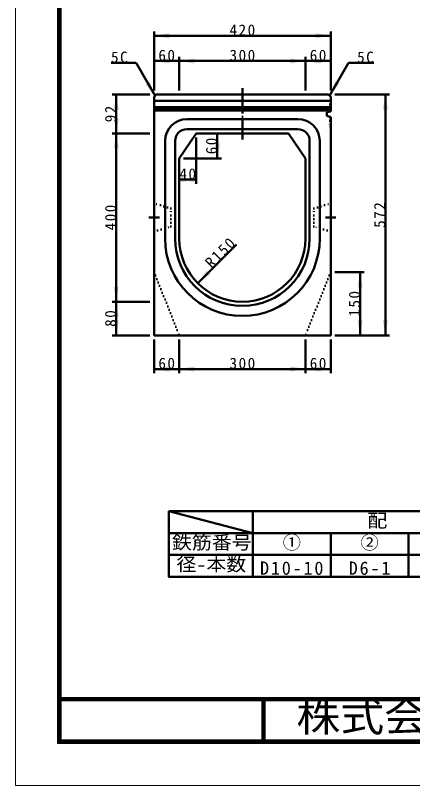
# Model space of a CAD drawing. Units: millimetres, scale not verified. Extents: x -2102 to 2102, y -1485 to 1485.
# Drawn here: x -2102 to -1158, y -1485 to 345 of the extents above; entities that cross this region are included whole.
import ezdxf
from ezdxf.enums import TextEntityAlignment as Align

# ---------------------------------------------------------------- set-up
doc = ezdxf.new("R2010")
doc.units = ezdxf.units.MM
doc.header["$LTSCALE"] = 5
doc.linetypes.add('DOTTED', pattern=[1.75, 0.25, -1.5])
doc.linetypes.add('LONG_DASHED_DOTTED', pattern=[15.25, 12, -1.5, 0.25, -1.5])
doc.layers.add('0-0_V-nasSTD', color=7, linetype='Continuous', lineweight=35)
doc.layers.add('0-1_0', color=7, linetype='Continuous', lineweight=50)
doc.styles.add('ＭＳ ゴシック', font='')
doc.styles.get('ＭＳ ゴシック').set_extended_font_data('MS Gothic')

msp = doc.modelspace()

# ---------------------------------------------------------------- linework, layer by layer
at = {"layer": '0-0_V-nasSTD', "lineweight": 50}
for p, q in [((-1737.5, -833), (-1537.5, -885)), ((-1352.5, -833), (-1537.5, -833)), ((-1167.5, -833), (-1352.5, -833)), ((-982.5, -833), (-1167.5, -833)), ((-1737.5, -885), (-1737.5, -937)), ((-1537.5, -885), (-1352.5, -885)), ((-1352.5, -885), (-1167.5, -885)), ((-1167.5, -885), (-982.5, -885))]:
    msp.add_line(p, q, dxfattribs=at)
at = {"layer": '0-0_V-nasSTD', "lineweight": 100}
msp.add_line((-1512.5, -1280), (-1512.5, -1380), dxfattribs=at)
at = {"layer": '0-0_V-nasSTD', "lineweight": 18}
for points in [[(-2102.5, -1485), (-2102.5, 1485), (2102.5, 1485), (2102.5, -1485)], [(-2002.5, -1385), (-2002.5, 1385), (2002.5, 1385), (2002.5, -1385)]]:
    msp.add_lwpolyline(points, close=True, dxfattribs=at)
at = {"layer": '0-0_V-nasSTD', "lineweight": 100}
msp.add_lwpolyline([(-1997.5, 1380), (-1997.5, -1380), (1997.5, -1380), (1997.5, 1380)], close=True, dxfattribs=at)
at = {"layer": '0-0_V-nasSTD', "lineweight": 50}
for points in [[(-1737.5, -833), (-1737.5, -885), (-1572.5, -885)], [(-1537.5, -885), (-1537.5, -833), (-1737.5, -833)], [(-1537.5, -937), (-1537.5, -885), (-1737.5, -885)], [(-1537.5, -885), (-1537.5, -937), (-1352.5, -937), (-1352.5, -885), (-1352.5, -937), (-1167.5, -937), (-1167.5, -885), (-1167.5, -937), (-982.5, -937), (-982.5, -885), (-982.5, -937)], [(-1537.5, -937), (-1537.5, -989), (-1352.5, -989), (-1352.5, -937), (-1352.5, -989), (-1167.5, -989), (-1167.5, -937), (-1167.5, -989), (-982.5, -989), (-982.5, -937), (-982.5, -989)]]:
    msp.add_lwpolyline(points, dxfattribs=at)
msp.add_lwpolyline([(-1737.5, -937), (-1737.5, -989), (-1537.5, -989), (-1537.5, -937)], close=True, dxfattribs=at)
at = {"layer": '0-0_V-nasSTD'}
for points in [[(-1772.587, 296.976), (-1736.587, 290.976), (-1736.587, 302.976)], [(-1388.587, 290.976), (-1388.587, 302.976), (-1352.587, 296.976)], [(-1772.587, 236.976), (-1736.587, 230.976), (-1736.587, 242.976)], [(-1748.587, 230.976), (-1748.587, 242.976), (-1712.587, 236.976)], [(-1712.587, 236.976), (-1676.587, 230.976), (-1676.587, 242.976)], [(-1448.587, 230.976), (-1448.587, 242.976), (-1412.587, 236.976)], [(-1412.587, 236.976), (-1376.587, 230.976), (-1376.587, 242.976)], [(-1388.587, 230.976), (-1388.587, 242.976), (-1352.587, 236.976)], [(-1793.283, 182.653), (-1782.89, 188.653), (-1770.087, 154.476)], [(-1355.087, 154.476), (-1342.283, 188.653), (-1331.89, 182.653)], [(-1868.587, 120.976), (-1862.587, 156.976), (-1856.587, 120.976)], [(-1228.587, 120.976), (-1222.587, 156.976), (-1216.587, 120.976)], [(-1868.587, 100.976), (-1862.587, 64.976), (-1856.587, 100.976)], [(-1868.587, 28.976), (-1862.587, 64.976), (-1856.587, 28.976)], [(-1628.587, 28.976), (-1622.587, 64.976), (-1616.587, 28.976)], [(-1628.587, 40.976), (-1622.587, 4.976), (-1616.587, 40.976)], [(-1712.587, -45.024), (-1676.587, -51.024), (-1676.587, -39.024)], [(-1708.587, -51.024), (-1708.587, -39.024), (-1672.587, -45.024)], [(-1668.653, -291.09), (-1647.439, -261.392), (-1638.954, -269.877)], [(-1288.587, -301.024), (-1282.587, -265.024), (-1276.587, -301.024)], [(-1868.587, -299.024), (-1862.587, -335.024), (-1856.587, -299.024)], [(-1868.587, -371.024), (-1862.587, -335.024), (-1856.587, -371.024)], [(-1868.587, -379.024), (-1862.587, -415.024), (-1856.587, -379.024)], [(-1288.587, -379.024), (-1282.587, -415.024), (-1276.587, -379.024)], [(-1228.587, -379.024), (-1222.587, -415.024), (-1216.587, -379.024)], [(-1772.587, -495.024), (-1736.587, -501.024), (-1736.587, -489.024)], [(-1748.587, -501.024), (-1748.587, -489.024), (-1712.587, -495.024)], [(-1712.587, -495.024), (-1676.587, -501.024), (-1676.587, -489.024)], [(-1448.587, -501.024), (-1448.587, -489.024), (-1412.587, -495.024)], [(-1412.587, -495.024), (-1376.587, -501.024), (-1376.587, -489.024)], [(-1388.587, -501.024), (-1388.587, -489.024), (-1352.587, -495.024)]]:
    msp.add_solid(points, dxfattribs=at)
at = {"layer": '0-1_0'}
for p, q in [((-1772.587, 166.976), (-1772.587, 306.976)), ((-1772.587, 296.976), (-1352.587, 296.976)), ((-1352.587, 166.976), (-1352.587, 306.976)), ((-1712.587, 166.976), (-1712.587, 246.976)), ((-1412.587, 166.976), (-1412.587, 246.976)), ((-1815.087, 232.418), (-1875.087, 232.418)), ((-1815.087, 232.418), (-1770.087, 154.476)), ((-1310.087, 232.418), (-1355.087, 154.476)), ((-1310.087, 232.418), (-1250.087, 232.418)), ((-1782.587, 156.976), (-1872.587, 156.976)), ((-1862.587, 64.976), (-1862.587, 156.976)), ((-1767.587, 156.976), (-1772.587, 151.976)), ((-1772.587, -415.024), (-1772.587, 151.976)), ((-1767.587, 156.976), (-1357.587, 156.976)), ((-1357.587, 156.976), (-1352.587, 151.976)), ((-1352.587, 151.976), (-1352.587, 116.991)), ((-1342.587, 156.976), (-1212.587, 156.976)), ((-1222.587, -415.024), (-1222.587, 156.976)), ((-1772.587, 141.976), (-1352.587, 141.976)), ((-1772.587, 126.976), (-1352.587, 126.976)), ((-1772.587, 121.976), (-1352.587, 121.976)), ((-1772.587, 118.976), (-1352.587, 118.976)), ((-1361.587, 114.976), (-1352.587, 116.991)), ((-1361.587, 106.976), (-1361.587, 114.976)), ((-1430.587, 98.976), (-1694.587, 98.976)), ((-1361.587, 106.976), (-1352.587, 103.618)), ((-1352.587, -415.024), (-1352.587, 103.618)), ((-1430.587, 74.976), (-1694.587, 74.976)), ((-1782.587, 64.976), (-1872.587, 64.976)), ((-1672.587, 64.976), (-1712.587, 4.976)), ((-1672.587, 64.976), (-1452.587, 64.976)), ((-1672.587, 54.976), (-1672.587, -55.024)), ((-1622.587, 4.976), (-1622.587, 64.976)), ((-1452.587, 64.976), (-1412.587, 4.976)), ((-1746.587, 46.976), (-1746.587, -185.024)), ((-1722.587, 46.976), (-1722.587, -185.024)), ((-1402.587, -185.024), (-1402.587, 46.976)), ((-1378.587, -185.024), (-1378.587, 46.976)), ((-1712.587, 4.976), (-1712.587, -185.024)), ((-1702.587, 4.976), (-1612.587, 4.976)), ((-1412.587, 4.976), (-1412.587, -185.024)), ((-1712.587, -45.024), (-1672.587, -45.024)), ((-1668.653, -291.09), (-1576.729, -199.166)), ((-1342.587, -265.024), (-1272.587, -265.024)), ((-1282.587, -415.024), (-1282.587, -265.024)), ((-1782.587, -335.024), (-1872.587, -335.024)), ((-1782.587, -415.024), (-1872.587, -415.024)), ((-1772.587, -415.024), (-1352.587, -415.024)), ((-1342.587, -415.024), (-1212.587, -415.024)), ((-1772.587, -425.024), (-1772.587, -505.024)), ((-1712.587, -425.024), (-1712.587, -505.024)), ((-1412.587, -425.024), (-1412.587, -505.024)), ((-1352.587, -425.024), (-1352.587, -505.024))]:
    msp.add_line(p, q, dxfattribs=at)
at = {"layer": '0-1_0', "linetype": 'LONG_DASHED_DOTTED'}
for p, q in [((-1562.587, 171.976), (-1562.587, 49.976)), ((-1760.087, -135.024), (-1785.087, -135.024)), ((-1365.087, -135.024), (-1340.087, -135.024))]:
    msp.add_line(p, q, dxfattribs=at)
at = {"layer": '0-1_0', "linetype": 'DOTTED'}
for p, q in [((-1354.887, 141.976), (-1352.587, 144.276)), ((-1354.887, 141.976), (-1354.887, 116.476)), ((-1772.587, -265.024), (-1712.587, -415.024)), ((-1352.587, -265.024), (-1412.587, -415.024))]:
    msp.add_line(p, q, dxfattribs=at)
at = {"layer": '0-1_0', "lineweight": 100}
msp.add_line((-1997.5, -1280), (1997.5, -1280), dxfattribs=at)
at = {"layer": '0-1_0'}
for points in [[(-1772.587, 236.976), (-1712.587, 236.976), (-1412.587, 236.976), (-1352.587, 236.976)], [(-1862.587, -415.024), (-1862.587, -335.024), (-1862.587, 64.976)], [(-1772.587, -495.024), (-1712.587, -495.024), (-1412.587, -495.024), (-1352.587, -495.024)]]:
    msp.add_lwpolyline(points, dxfattribs=at)
at = {"layer": '0-1_0', "linetype": 'DOTTED'}
msp.add_lwpolyline([(-1354.887, 104.476), (-1354.887, 81.976), (-1352.587, 79.676)], dxfattribs=at)
for points in [[(-1732.587, -113.524), (-1772.587, -101.524), (-1772.587, -168.524), (-1732.587, -156.524)], [(-1392.587, -113.524), (-1352.587, -101.524), (-1352.587, -168.524), (-1392.587, -156.524)]]:
    msp.add_lwpolyline(points, close=True, dxfattribs=at)
at = {"layer": '0-1_0'}
for centre, radius, start, end in [((-1694.587, 46.976), 52, 90, 180), ((-1430.587, 46.976), 52, 0, 90), ((-1694.587, 46.976), 28, 90, 180), ((-1430.587, 46.976), 28, 0, 90), ((-1562.587, -185.024), 184, 180, 270), ((-1562.587, -185.024), 160, 180, 270), ((-1562.587, -185.024), 150, 180, 270), ((-1562.587, -185.024), 150, 270, 0), ((-1562.587, -185.024), 184, 270, 0), ((-1562.587, -185.024), 160, 270, 0)]:
    msp.add_arc(centre, radius, start, end, dxfattribs=at)

# ---------------------------------------------------------------- texts
at = {"layer": '0-0_V-nasSTD', "style": 'ＭＳ ゴシック', "width": 1.1}
for s, height, p in [('配\u3000\u3000\u3000\u3000\u3000\u3000\u3000\u3000\u3000\u3000筋', 31.67, (-1265.46, -880.6)), ('鉄筋番号', 31.67, (-1730.38, -932.6)), ('径-本数', 31.67, (-1719.58, -984.6)), ('株式会社船生コンクリート工業', 69.65, (-1434.221, -1377.45))]:
    msp.add_text(s, height=height, dxfattribs=at).set_placement(p, align=Align.BOTTOM_LEFT)
at = {"layer": '0-0_V-nasSTD', "style": 'ＭＳ ゴシック'}
for s, p in [('①', (-1466.6, -932.6)), ('②', (-1281.6, -932.6))]:
    msp.add_text(s, height=31.67, dxfattribs=at).set_placement(p, align=Align.BOTTOM_LEFT)
at = {"layer": '0-0_V-nasSTD', "attachment_point": 7, "style": 'ＭＳ ゴシック'}
for s, insert, char_height in [('\\T1.2;420', (-1593.187, 296.976), 26.39), ('\\T1.2;5C', (-1875.087, 232.418), 26.39), ('\\T1.2;60', (-1762.387, 236.976), 26.39), ('\\T1.2;300', (-1593.187, 236.976), 26.39), ('\\T1.2;60', (-1402.387, 236.976), 26.39), ('\\T1.2;5C', (-1289.687, 232.418), 26.39), ('\\T1.2;40', (-1712.387, -45.024), 26.39), ('\\T1.2;60', (-1762.387, -495.024), 26.39), ('\\T1.2;300', (-1593.187, -495.024), 26.39), ('\\T1.2;60', (-1402.387, -495.024), 26.39), ('\\T1.2;D10-10', (-1520.6, -984.6), 31.67), ('\\T1.2;D6-1', (-1309.68, -984.6), 31.67)]:
    msp.add_mtext(s, dxfattribs=dict(at, insert=insert, char_height=char_height))
at = {"layer": '0-0_V-nasSTD', "char_height": 26.39, "attachment_point": 7, "style": 'ＭＳ ゴシック'}
for s, insert, rotation in [('\\T1.2;92', (-1862.587, 91.176), 90), ('\\T1.2;60', (-1622.587, 15.176), 90), ('\\T1.2;400', (-1862.587, -165.624), 90), ('\\T1.2;572', (-1222.587, -159.624), 90), ('\\T1.2;R150', (-1635.277, -257.715), 45), ('\\T1.2;150', (-1282.587, -370.624), 90), ('\\T1.2;80', (-1862.587, -394.824), 90)]:
    msp.add_mtext(s, dxfattribs=dict(at, insert=insert, rotation=rotation))

doc.saveas('drawing.dxf')
